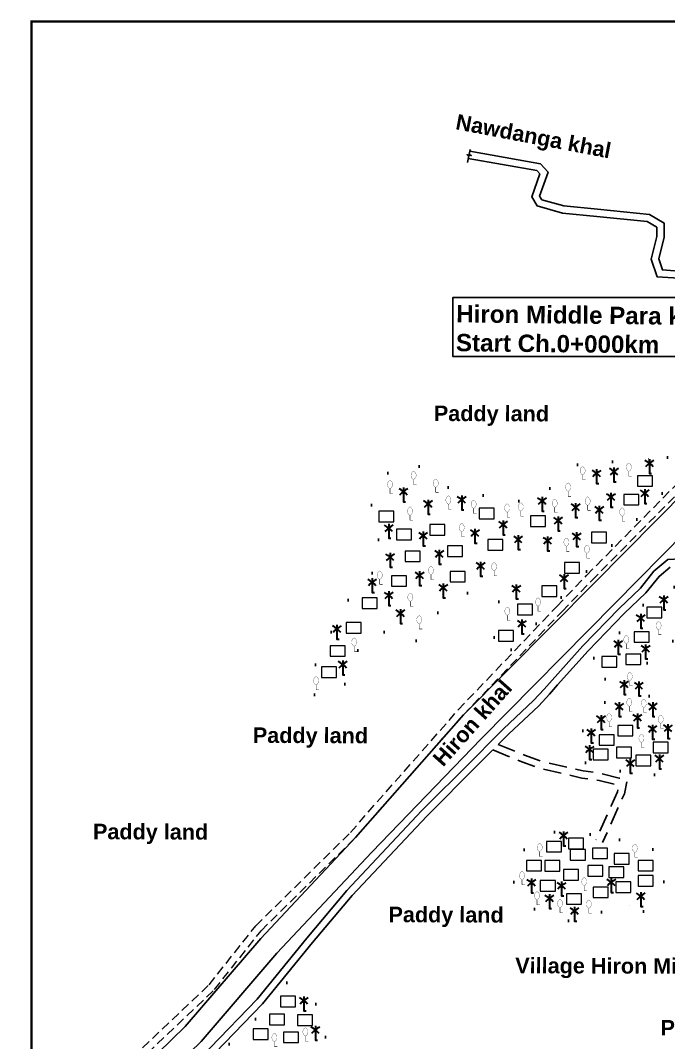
# Model space of a CAD drawing. Header units: millimetres. Extents: x 103 to 31322, y -126863 to -48.
# Drawn here: x 29951 to 30309, y -126452 to -125887 of the extents above; entities that cross this region are included whole.
import ezdxf

# ---------------------------------------------------------------- set-up
doc = ezdxf.new("R2010")
doc.units = ezdxf.units.MM
doc.header["$MEASUREMENT"] = 0
for name, pattern in [('DASHED2', [0.375, 0.25, -0.125]), ('DOT2', [0.125, 0, -0.125]), ('HIDDENX2', [0.75, 0.5, -0.25])]:
    doc.linetypes.add(name, pattern=pattern)
for name, color, linetype in [('boundary', 7, 'Continuous'), ('HBB_BFS Road', 7, 'DASHED2'), ('Home Stead', 151, 'Continuous'), ('Khal', 4, 'Continuous'), ('TEXT', 5, 'Continuous'), ('Trees', 77, 'Continuous')]:
    doc.layers.add(name, color=color, linetype=linetype)
for name, color, linetype, lineweight in [('Earthan Road', 7, 'DASHED2', 9), ('HOUSE', 144, 'Continuous', 18), ('PUCCA ROAD', 1, 'Continuous', 30)]:
    doc.layers.add(name, color=color, linetype=linetype, lineweight=lineweight)
doc.styles.add('sum', font='arialbd.ttf')

# ---------------------------------------------------------------- blocks, each defined once
blk = doc.blocks.new('A$C7FEE66E4')
at = {"layer": 'Trees', "linetype": 'Continuous', "const_width": 0.000142}
blk.add_lwpolyline([(0, 0.00001, 0.606435), (0, 0.00493, 0.606435)], format="xyb", close=True, dxfattribs=at)
at = {"layer": 'Trees', "linetype": 'Continuous', "const_width": 0.000252}
for points in [[(0, 0.00001), (0, -0.00287)], [(0, -0.00287), (0.00172, -0.00287)]]:
    blk.add_lwpolyline(points, dxfattribs=at)
blk = doc.blocks.new('A$C01DB3217')
at = {"layer": 'Trees', "color": 1, "lineweight": 30}
blk.add_lwpolyline([(0, 0.0028), (0, -0.00714), (0.00154, -0.00714)], dxfattribs=at)
for centre, start, end in [((-0.01201, -0.01535), 41.24911, 62.67823), ((0.01201, -0.01535), 117.32177, 138.75089)]:
    blk.add_arc(centre, 0.01949, start, end, dxfattribs=at)

msp = doc.modelspace()

# ---------------------------------------------------------------- linework, layer by layer
at = {"layer": 'boundary', "color": 0, "const_width": 1.25}
msp.add_lwpolyline([(29956.78, -125887.87), (31321.83, -125887.87), (31321.83, -126860.9), (29956.78, -126860.9), (29956.78, -125887.87)], dxfattribs=at)
at = {"layer": 'Earthan Road', "color": 7, "linetype": 'HIDDENX2', "ltscale": 10}
for points in [[(29950.71, -126515.62), (30001.84, -126469.95), (30055.03, -126419.7), (30080.75, -126387.17), (30133.06, -126335.65), (30192.69, -126267.9), (30247.18, -126210.8), (30263.62, -126193.66), (30314.56, -126142.11), (30325.24, -126127.16), (30334.46, -126107.34), (30343.73, -126072.02), (30349.99, -126041.25), (30357.01, -126014.44), (30389.43, -126012.92), (30437.46, -126013.26), (30472.18, -126015.55), (30496.67, -126011.86), (30513.62, -126000.04), (30558.36, -125984.76)], [(29953.43, -126518.55), (30004.55, -126472.89), (30057.99, -126422.41), (30083.73, -126389.85), (30135.97, -126338.4), (30195.64, -126270.6), (30250.07, -126213.57), (30266.46, -126196.47), (30317.62, -126144.69), (30328.71, -126129.19), (30338.24, -126108.7), (30347.62, -126072.93), (30353.88, -126042.16), (30360.14, -126018.29), (30389.5, -126016.92), (30437.31, -126017.26), (30472.35, -126019.57), (30498.2, -126015.67), (30515.45, -126003.64), (30559.93, -125988.46)]]:
    msp.add_lwpolyline(points, dxfattribs=at)
at = {"layer": 'HBB_BFS Road', "color": 1, "linetype": 'DASHED2', "lineweight": 25, "ltscale": 40, "flags": 128}
for points in [[(30211.84, -126289.92), (30227.8, -126296.59), (30237.89, -126300.32), (30261.02, -126305.55), (30270.5, -126306.84), (30280.48, -126309.39), (30281.33, -126309.67), (30280.64, -126313.12), (30277.28, -126320.48), (30268.79, -126339.62)], [(30214.71, -126287.05), (30229.23, -126292.86), (30239.03, -126296.48), (30261.73, -126301.61), (30271.27, -126302.91), (30281.61, -126305.55), (30285.95, -126307), (30284.47, -126314.36), (30280.92, -126322.12), (30272.44, -126341.24)]]:
    msp.add_lwpolyline(points, dxfattribs=at)
at = {"layer": 'Home Stead', "color": 7, "linetype": 'DOT2', "lineweight": 50, "ltscale": 159.474072, "flags": 128}
for points in [[(30308.27, -126128.61), (30305.53, -126148.23), (30278.16, -126176.54), (30246.95, -126208.72), (30217.01, -126239.9), (30212.52, -126230.53), (30212.52, -126222.07), (30215.49, -126208.72), (30212.82, -126205.01), (30208.07, -126201.9), (30197.38, -126203.53), (30187.73, -126208.43), (30181.5, -126214.21), (30176.6, -126224.59), (30166.83, -126231.67), (30159.51, -126227.23), (30150.49, -126224.62), (30143.95, -126225.4), (30141.2, -126227.23), (30137.54, -126233.11), (30135.84, -126240.95), (30130.74, -126252.45), (30126.3, -126259.11), (30116.1, -126260.81), (30111, -126258.72), (30108.38, -126254.67), (30112.44, -126245.91), (30117.15, -126236.25), (30121.46, -126226.97), (30133.26, -126204.63), (30145.45, -126191.98), (30149.36, -126187.91), (30149.36, -126179.09), (30147.32, -126166.68), (30144.04, -126157.08), (30148.26, -126144.43), (30153.65, -126137.4), (30157.54, -126132.32), (30168.89, -126132.32), (30179.9, -126138.8), (30185.53, -126144.66), (30199.83, -126149.58), (30209.2, -126149.58), (30224.2, -126152.62), (30236.16, -126152.62), (30242.25, -126146.53), (30252.1, -126138.1), (30260.44, -126130.96), (30284.91, -126130.96), (30308.27, -126128.61)], [(30353.19, -126236.41), (30347.13, -126225.6), (30344.75, -126221.05), (30340.85, -126215.65), (30336.31, -126210.45), (30333.28, -126207.42), (30329.6, -126203.1), (30322.67, -126198.99), (30314.66, -126198.77), (30308.17, -126202.23), (30303.19, -126205.05), (30296.48, -126208.29), (30293.45, -126211.54), (30278.08, -126229.92), (30273.1, -126234.9), (30262.92, -126243.33), (30270.28, -126250.47), (30278.73, -126251.56), (30279.74, -126253.86), (30279.16, -126259.56), (30271.6, -126265.68), (30261.82, -126278.24), (30257.89, -126291.49), (30264.01, -126298.28), (30281.32, -126301.53), (30292.8, -126305.85), (30305.14, -126302.82), (30311.63, -126296.98), (30318.12, -126282.06), (30316.39, -126274.05), (30305.79, -126266.05), (30297.78, -126259.99), (30293.88, -126245.93), (30302.97, -126235.33), (30306.22, -126230.36), (30310.12, -126229.92), (30314.44, -126230.14), (30317.48, -126229.92), (30323.1, -126232.3), (30325.7, -126234.68), (30323.97, -126243.98), (30324.19, -126250.47), (30332.2, -126264.97), (30337.39, -126264.53), (30345.18, -126261.51), (30351.03, -126255.45), (30354.92, -126242.69), (30353.19, -126236.41)], [(30295.14, -126379.19), (30305.09, -126366.95), (30307.01, -126360.06), (30304.33, -126348.96), (30298.58, -126343.6), (30292.84, -126340.54), (30289.01, -126339.78), (30283.65, -126340.54), (30278.29, -126338.25), (30273.69, -126342.45), (30271.53, -126341.24), (30269.02, -126339.79), (30266.12, -126337.02), (30264.41, -126336.23), (30259.92, -126335.05), (30254.91, -126334.52), (30248.19, -126334.78), (30242.51, -126336.5), (30237.63, -126337.42), (30234.2, -126340.58), (30228.93, -126345.33), (30223.78, -126350.99), (30223.92, -126359.69), (30223.13, -126365.49), (30227.08, -126372.87), (30232.89, -126377.09), (30238.42, -126379.99), (30242.38, -126381.18), (30250.3, -126383.42), (30256.76, -126385.26), (30262.96, -126385), (30268.37, -126382.76), (30271.27, -126380.52), (30274.04, -126376.56), (30275.62, -126373.8), (30276.28, -126373.01), (30276.94, -126372.22), (30279.05, -126372.22), (30282.48, -126373.01), (30286.17, -126375.25), (30288.54, -126376.83), (30294.48, -126379.46), (30295.14, -126379.19)], [(30097.99, -126418.67), (30111.86, -126427.57), (30116.54, -126434.13), (30116.68, -126439.97), (30116.1, -126443.18), (30121.35, -126452.08), (30126.32, -126454.41), (30131.57, -126458.93), (30130.7, -126464.04), (30127.92, -126468.86), (30122.81, -126471.04), (30110.11, -126463.17), (30105.29, -126460.25), (30096.1, -126461.71), (30092.59, -126465.35), (30089.26, -126468.82), (30097.27, -126476.78), (30100.62, -126478.97), (30103.4, -126481.45), (30100.91, -126486.7), (30094.93, -126486.7), (30082.66, -126483.64), (30076.97, -126483.78), (30064.98, -126490.32), (30060.79, -126498.69), (30056.34, -126506.54), (30053.46, -126515.17), (30052.94, -126522.23), (30045.08, -126530.86), (30037.75, -126530.6), (30020.74, -126530.08), (30013.41, -126528.77), (30008.7, -126526.68), (30004.77, -126523.54), (30005.3, -126514.91), (30010.17, -126504.94), (30016.84, -126501.97), (30023.61, -126497.37), (30028.56, -126491.16), (30035.96, -126484.94), (30044.62, -126476.63), (30049.75, -126470.33), (30055.25, -126464.74), (30066.9, -126451.42), (30078.42, -126441.28), (30089.95, -126427.22), (30096.63, -126419.23), (30097.99, -126418.67)]]:
    msp.add_lwpolyline(points, dxfattribs=at)
at = {"layer": 'HOUSE'}
for points in [[(30291.8, -126144.46), (30300.1, -126144.46), (30300.1, -126138.65), (30291.8, -126138.65), (30291.8, -126144.46)], [(30284.19, -126154.8), (30292.49, -126154.8), (30292.49, -126148.99), (30284.19, -126148.99), (30284.19, -126154.8)], [(30148.8, -126164.04), (30157.1, -126164.04), (30157.1, -126158.23), (30148.8, -126158.23), (30148.8, -126164.04)], [(30204.22, -126162.41), (30212.52, -126162.41), (30212.52, -126156.6), (30204.22, -126156.6), (30204.22, -126162.41)], [(30232.55, -126166.66), (30240.85, -126166.66), (30240.85, -126160.85), (30232.55, -126160.85), (30232.55, -126166.66)], [(30176.93, -126171.43), (30185.23, -126171.43), (30185.23, -126165.62), (30176.93, -126165.62), (30176.93, -126171.43)], [(30158.54, -126173.98), (30166.84, -126173.98), (30166.84, -126168.17), (30158.54, -126168.17), (30158.54, -126173.98)], [(30266.23, -126175.61), (30274.52, -126175.61), (30274.52, -126169.8), (30266.23, -126169.8), (30266.23, -126175.61)], [(30186.67, -126183.19), (30194.97, -126183.19), (30194.97, -126177.38), (30186.67, -126177.38), (30186.67, -126183.19)], [(30209.09, -126179.74), (30217.39, -126179.74), (30217.39, -126173.94), (30209.09, -126173.94), (30209.09, -126179.74)], [(30163.31, -126186.04), (30171.61, -126186.04), (30171.61, -126180.23), (30163.31, -126180.23), (30163.31, -126186.04)], [(30251.31, -126192.37), (30259.61, -126192.37), (30259.61, -126186.56), (30251.31, -126186.56), (30251.31, -126192.37)], [(30155.72, -126199.71), (30164.02, -126199.71), (30164.02, -126193.9), (30155.72, -126193.9), (30155.72, -126199.71)], [(30188.17, -126197.27), (30196.47, -126197.27), (30196.47, -126191.47), (30188.17, -126191.47), (30188.17, -126197.27)], [(30238.83, -126205.24), (30247.13, -126205.24), (30247.13, -126199.44), (30238.83, -126199.44), (30238.83, -126205.24)], [(30139.66, -126211.89), (30147.95, -126211.89), (30147.95, -126206.08), (30139.66, -126206.08), (30139.66, -126211.89)], [(30225.34, -126215.38), (30233.64, -126215.38), (30233.64, -126209.58), (30225.34, -126209.58), (30225.34, -126215.38)], [(30296.97, -126217.1), (30305.26, -126217.1), (30305.26, -126211.29), (30296.97, -126211.29), (30296.97, -126217.1)], [(30130.73, -126225.51), (30139.03, -126225.51), (30139.03, -126219.7), (30130.73, -126219.7), (30130.73, -126225.51)], [(30214.89, -126229.98), (30223.19, -126229.98), (30223.19, -126224.18), (30214.89, -126224.18), (30214.89, -126229.98)], [(30289.83, -126230.56), (30298.13, -126230.56), (30298.13, -126224.76), (30289.83, -126224.76), (30289.83, -126230.56)], [(30121.97, -126238.32), (30130.27, -126238.32), (30130.27, -126232.51), (30121.97, -126232.51), (30121.97, -126238.32)], [(30272.08, -126244.35), (30280.38, -126244.35), (30280.38, -126238.54), (30272.08, -126238.54), (30272.08, -126244.35)], [(30285.24, -126242.92), (30293.53, -126242.92), (30293.53, -126237.11), (30285.24, -126237.11), (30285.24, -126242.92)], [(30117.1, -126249.99), (30125.4, -126249.99), (30125.4, -126244.18), (30117.1, -126244.18), (30117.1, -126249.99)], [(30280.84, -126282.35), (30289.13, -126282.35), (30289.13, -126276.54), (30280.84, -126276.54), (30280.84, -126282.35)], [(30270.57, -126287.49), (30278.87, -126287.49), (30278.87, -126281.68), (30270.57, -126281.68), (30270.57, -126287.49)], [(30300.35, -126291.59), (30308.64, -126291.59), (30308.64, -126285.78), (30300.35, -126285.78), (30300.35, -126291.59)], [(30267.23, -126295.44), (30275.53, -126295.44), (30275.53, -126289.63), (30267.23, -126289.63), (30267.23, -126295.44)], [(30280.07, -126294.41), (30288.36, -126294.41), (30288.36, -126288.6), (30280.07, -126288.6), (30280.07, -126294.41)], [(30290.85, -126298.77), (30299.14, -126298.77), (30299.14, -126292.96), (30290.85, -126292.96), (30290.85, -126298.77)], [(30241.48, -126346.37), (30249.77, -126346.37), (30249.77, -126340.56), (30241.48, -126340.56), (30241.48, -126346.37)], [(30253.68, -126344.65), (30261.98, -126344.65), (30261.98, -126338.84), (30253.68, -126338.84), (30253.68, -126344.65)], [(30254.61, -126350.88), (30262.91, -126350.88), (30262.91, -126345.07), (30254.61, -126345.07), (30254.61, -126350.88)], [(30266.95, -126350.08), (30275.25, -126350.08), (30275.25, -126344.27), (30266.95, -126344.27), (30266.95, -126350.08)], [(30278.89, -126353.13), (30287.19, -126353.13), (30287.19, -126347.32), (30278.89, -126347.32), (30278.89, -126353.13)], [(30230.47, -126356.84), (30238.76, -126356.84), (30238.76, -126351.04), (30230.47, -126351.04), (30230.47, -126356.84)], [(30240.55, -126356.98), (30248.85, -126356.98), (30248.85, -126351.17), (30240.55, -126351.17), (30240.55, -126356.98)], [(30292.16, -126356.84), (30300.45, -126356.84), (30300.45, -126351.04), (30292.16, -126351.04), (30292.16, -126356.84)], [(30250.9, -126361.88), (30259.19, -126361.88), (30259.19, -126356.07), (30250.9, -126356.07), (30250.9, -126361.88)], [(30264.3, -126359.76), (30272.59, -126359.76), (30272.59, -126353.95), (30264.3, -126353.95), (30264.3, -126359.76)], [(30275.84, -126360.42), (30284.13, -126360.42), (30284.13, -126354.62), (30275.84, -126354.62), (30275.84, -126360.42)], [(30292.16, -126365.19), (30300.45, -126365.19), (30300.45, -126359.39), (30292.16, -126359.39), (30292.16, -126365.19)], [(30238.03, -126367.98), (30246.33, -126367.98), (30246.33, -126362.17), (30238.03, -126362.17), (30238.03, -126367.98)], [(30279.82, -126368.77), (30288.11, -126368.77), (30288.11, -126362.97), (30279.82, -126362.97), (30279.82, -126368.77)], [(30252.49, -126375.27), (30260.79, -126375.27), (30260.79, -126369.46), (30252.49, -126369.46), (30252.49, -126375.27)], [(30267.22, -126371.56), (30275.51, -126371.56), (30275.51, -126365.75), (30267.22, -126365.75), (30267.22, -126371.56)], [(30094.41, -126431.88), (30102.7, -126431.88), (30102.7, -126426.08), (30094.41, -126426.08), (30094.41, -126431.88)], [(30088.39, -126441.8), (30096.69, -126441.8), (30096.69, -126435.99), (30088.39, -126435.99), (30088.39, -126441.8)], [(30103.91, -126442.12), (30112.21, -126442.12), (30112.21, -126436.31), (30103.91, -126436.31), (30103.91, -126442.12)], [(30079.31, -126449.92), (30087.61, -126449.92), (30087.61, -126444.12), (30079.31, -126444.12), (30079.31, -126449.92)], [(30096.1, -126451.61), (30104.39, -126451.61), (30104.39, -126445.8), (30096.1, -126445.8), (30096.1, -126451.61)]]:
    msp.add_lwpolyline(points, dxfattribs=at)
at = {"layer": 'Khal', "lineweight": 25, "ltscale": 0.1}
for points in [[(30197.81, -125965.65), (30198.52, -125961.97), (30197.57, -125961.39), (30199.83, -125961.85), (30198.62, -125961.25), (30199.2, -125958.5)], [(30267.89, -126197.87), (30319.16, -126145.99), (30330.45, -126130.2), (30340.13, -126109.38), (30349.57, -126073.38), (30355.83, -126042.61), (30358.25, -126033.38)], [(30279.27, -126209.12), (30331.43, -126156.33), (30340.76, -126143.29)]]:
    msp.add_lwpolyline(points, dxfattribs=at)
at = {"layer": 'Khal', "color": 4, "linetype": 'Continuous'}
for points in [[(30358.25, -126033.38), (30329.52, -126030.46), (30302.62, -126028.86), (30299.29, -126019.13), (30302.4, -126006.52), (30302.4, -126001.41), (30297.13, -125998.26), (30269.2, -125995.47), (30250.27, -125993.58), (30236.23, -125989.69), (30233.28, -125984.6), (30237.74, -125971.96), (30236.14, -125970.15), (30198.24, -125963.43)], [(30359.3, -126029.4), (30305.54, -126025.02), (30305.54, -126025.02), (30303.45, -126018.94), (30306.4, -126007), (30306.4, -125999.15), (30298.41, -125994.37), (30269.6, -125991.49), (30251.01, -125989.63), (30238.87, -125986.27), (30237.67, -125984.19), (30242.29, -125971.07), (30238.21, -125966.46), (30198.99, -125959.5)], [(30267.89, -126197.87), (30195.64, -126270.6), (30135.97, -126338.4), (30083.5, -126394.24), (30041.77, -126442.82), (30011.68, -126471.98), (29968.01, -126509.23), (29955.17, -126520.42)], [(30279.27, -126209.12), (30205.31, -126283.84), (30144.85, -126346.47), (30092.43, -126402.26), (30050.51, -126451.06), (30019.76, -126480.86), (29975.85, -126518.32), (29963.34, -126529.22)]]:
    msp.add_lwpolyline(points, dxfattribs=at)
at = {"layer": 'PUCCA ROAD', "lineweight": 25}
for points in [[(30315.65, -126184.47), (30308.43, -126184.99), (30308.43, -126184.99), (30300.84, -126191.39), (30293.39, -126200.65), (30281.56, -126211.91), (30261.56, -126232.53), (30244.56, -126251.44), (30240.15, -126256.51), (30234.28, -126262.83), (30217.63, -126278.42), (30212.84, -126283.26), (30200.49, -126295.62), (30172.36, -126323.76), (30131.11, -126367.72), (30108.97, -126393.91), (30081.54, -126427.63), (30029.53, -126481.33)], [(30309.71, -126189.15), (30303.71, -126194.2), (30296.34, -126203.37), (30284.38, -126214.76), (30264.49, -126235.26), (30247.56, -126254.09), (30243.13, -126259.19), (30237.12, -126265.65), (30220.42, -126281.29), (30215.67, -126286.09), (30214.71, -126287.05)], [(30211.84, -126289.92), (30203.32, -126298.44), (30175.23, -126326.54), (30134.1, -126370.38), (30112.05, -126396.46), (30084.53, -126430.29), (30032.26, -126484.27), (29996.32, -126514.25), (29980.58, -126529.21)]]:
    msp.add_lwpolyline(points, dxfattribs=at)
at = {"layer": 'TEXT', "color": 7}
msp.add_lwpolyline([(30325.94, -126072.86), (30215.25, -126072.86), (30215.25, -126072.86), (30189.73, -126072.86), (30189.73, -126040.16), (30335.11, -126040.16), (30335.11, -126072.86), (30346.51, -126133.6)], close=True, dxfattribs=at)

# ---------------------------------------------------------------- block references
at = {"layer": 'Trees', "linetype": 'DOT2', "ltscale": 0.2, "xscale": 949.8243129983675, "yscale": 949.8243129983603, "zscale": 949.8243129983686}
for p in [(30261.4, -126138.18), (30286.95, -126136.28), (30168, -126140.79), (30154.98, -126145.79), (30180.22, -126145.09), (30253.39, -126147.29), (30187.24, -126154.42), (30264.2, -126155), (30166, -126160.51), (30201.17, -126156.72), (30219.7, -126158.82), (30227.24, -126158.2), (30245.97, -126156.2), (30283.24, -126161.03), (30194.6, -126169.63), (30252.48, -126177.66), (30263.8, -126181.57), (30177.62, -126193.27), (30212.48, -126191.2), (30149.27, -126195.87), (30166.2, -126208.09), (30236.76, -126210.72), (30219.82, -126215.82), (30171.11, -126220.53), (30303.36, -126223.69), (30135.18, -126232.87), (30285.55, -126231.47), (30114.1, -126254.18), (30287.45, -126251.88), (30287.23, -126266.09), (30295.22, -126266.63), (30276.07, -126274.51), (30304.58, -126275.43), (30293.94, -126285.93), (30237.66, -126346.22), (30290.28, -126346.66), (30227.92, -126361.81), (30262.25, -126365.1), (30236.21, -126372.9), (30248.93, -126377.21), (30264.86, -126377.52), (30108.22, -126448.08), (30091.1, -126451.16)]:
    msp.add_blockref('A$C7FEE66E4', p, dxfattribs=at)
at = {"layer": 'Trees', "ltscale": 0.1, "xscale": 796.8582568693673, "yscale": 796.8582568693673, "zscale": 796.8582568693635}
for p in [(30298.29, -126131.75), (30269.1, -126137.24), (30278.75, -126136.24), (30162.38, -126147.36), (30194.57, -126151.83), (30239, -126152.53), (30277.09, -126150.3), (30295.75, -126148.25), (30176, -126154.12), (30257.56, -126155.96), (30270.61, -126157.45), (30247.86, -126163.34), (30154.27, -126167.52), (30217.46, -126165.54), (30173.3, -126171.69), (30201.91, -126170.2), (30225.78, -126173.77), (30242.03, -126174.41), (30258.1, -126172.1), (30155.03, -126183.5), (30182.19, -126181.72), (30205.03, -126188.38), (30145.1, -126197.46), (30171.33, -126193.58), (30251.12, -126195.19), (30184.4, -126200.4), (30224.75, -126200.94), (30154.27, -126204.66), (30306.21, -126207.03), (30160.71, -126214.51), (30227.86, -126220.28), (30293.51, -126217.19), (30125.59, -126223.17), (30281.05, -126231.49), (30296.25, -126234.07), (30128.84, -126242.85), (30284.33, -126253.77), (30292.48, -126254.56), (30281.65, -126265.98), (30300.14, -126265.98), (30271.6, -126273.05), (30291.68, -126272.2), (30266.14, -126280.46), (30300.07, -126278.41), (30308.54, -126277.97), (30265.23, -126289.67), (30287.74, -126297.28), (30303.81, -126294.74), (30250.85, -126337.24), (30233.09, -126363.29), (30249.76, -126364.93), (30277.25, -126363.09), (30243.03, -126371.95), (30293.56, -126370.75), (30256.93, -126378.92), (30107.35, -126428.45), (30113.7, -126444.61)]:
    msp.add_blockref('A$C01DB3217', p, dxfattribs=at)

# ---------------------------------------------------------------- texts
at = {"layer": 'TEXT', "color": 7, "attachment_point": 1, "style": 'sum'}
for s, insert, char_height, width, rotation in [('Nawdanga khal', (30192.37, -125938.85), 8.5431, 165.3734, 349.2415), ('Hiron Middle Para khal\\PStart Ch.0+000km', (30191.63, -126044.38), 9.5555, 184.97, 359.3803), ('Paddy land ', (30179.21, -126099.89), 8.5431, 165.3734, 359.7933), ('Hiron khal', (30177.89, -126294.12), 8.543, 165.3734, 48.3506), ('Paddy land ', (30079.18, -126277.61), 8.5431, 165.3734, 359.7933), ('Paddy land ', (29990.84, -126330.81), 8.5431, 165.3734, 359.7933), ('Paddy land ', (30154.15, -126376.61), 8.5431, 165.3734, 359.7933), ('Village Hiron Middle para', (30224.2, -126404.8), 8.5431, 165.3734, 359.7933), ('Paddy land ', (30304.49, -126439.17), 8.5431, 165.3734, 359.7933)]:
    msp.add_mtext(s, dxfattribs=dict(at, insert=insert, char_height=char_height, width=width, rotation=rotation))

doc.saveas('drawing.dxf')
